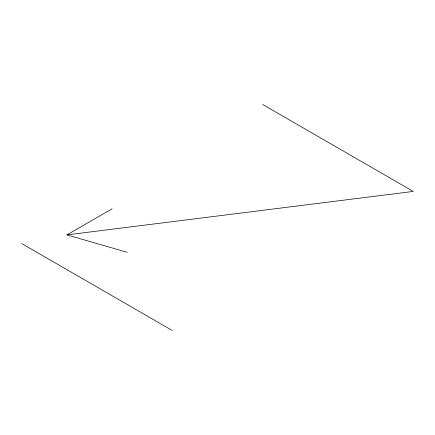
<?xml version="1.0" encoding="UTF-8"?>
<svg xmlns="http://www.w3.org/2000/svg" width="435" height="435" viewBox="0 0 435 435"><rect width="100%" height="100%" fill="white"/><g stroke="black" fill="none" stroke-linecap="round" stroke-linejoin="round"><path stroke-width="0.65" d="M127.156 252.273L66.925 234.889L112.094 208.805M66.925 234.889L413.25 191.422L262.675 104.487M21.75 243.578L172.325 330.513"/></g></svg>
